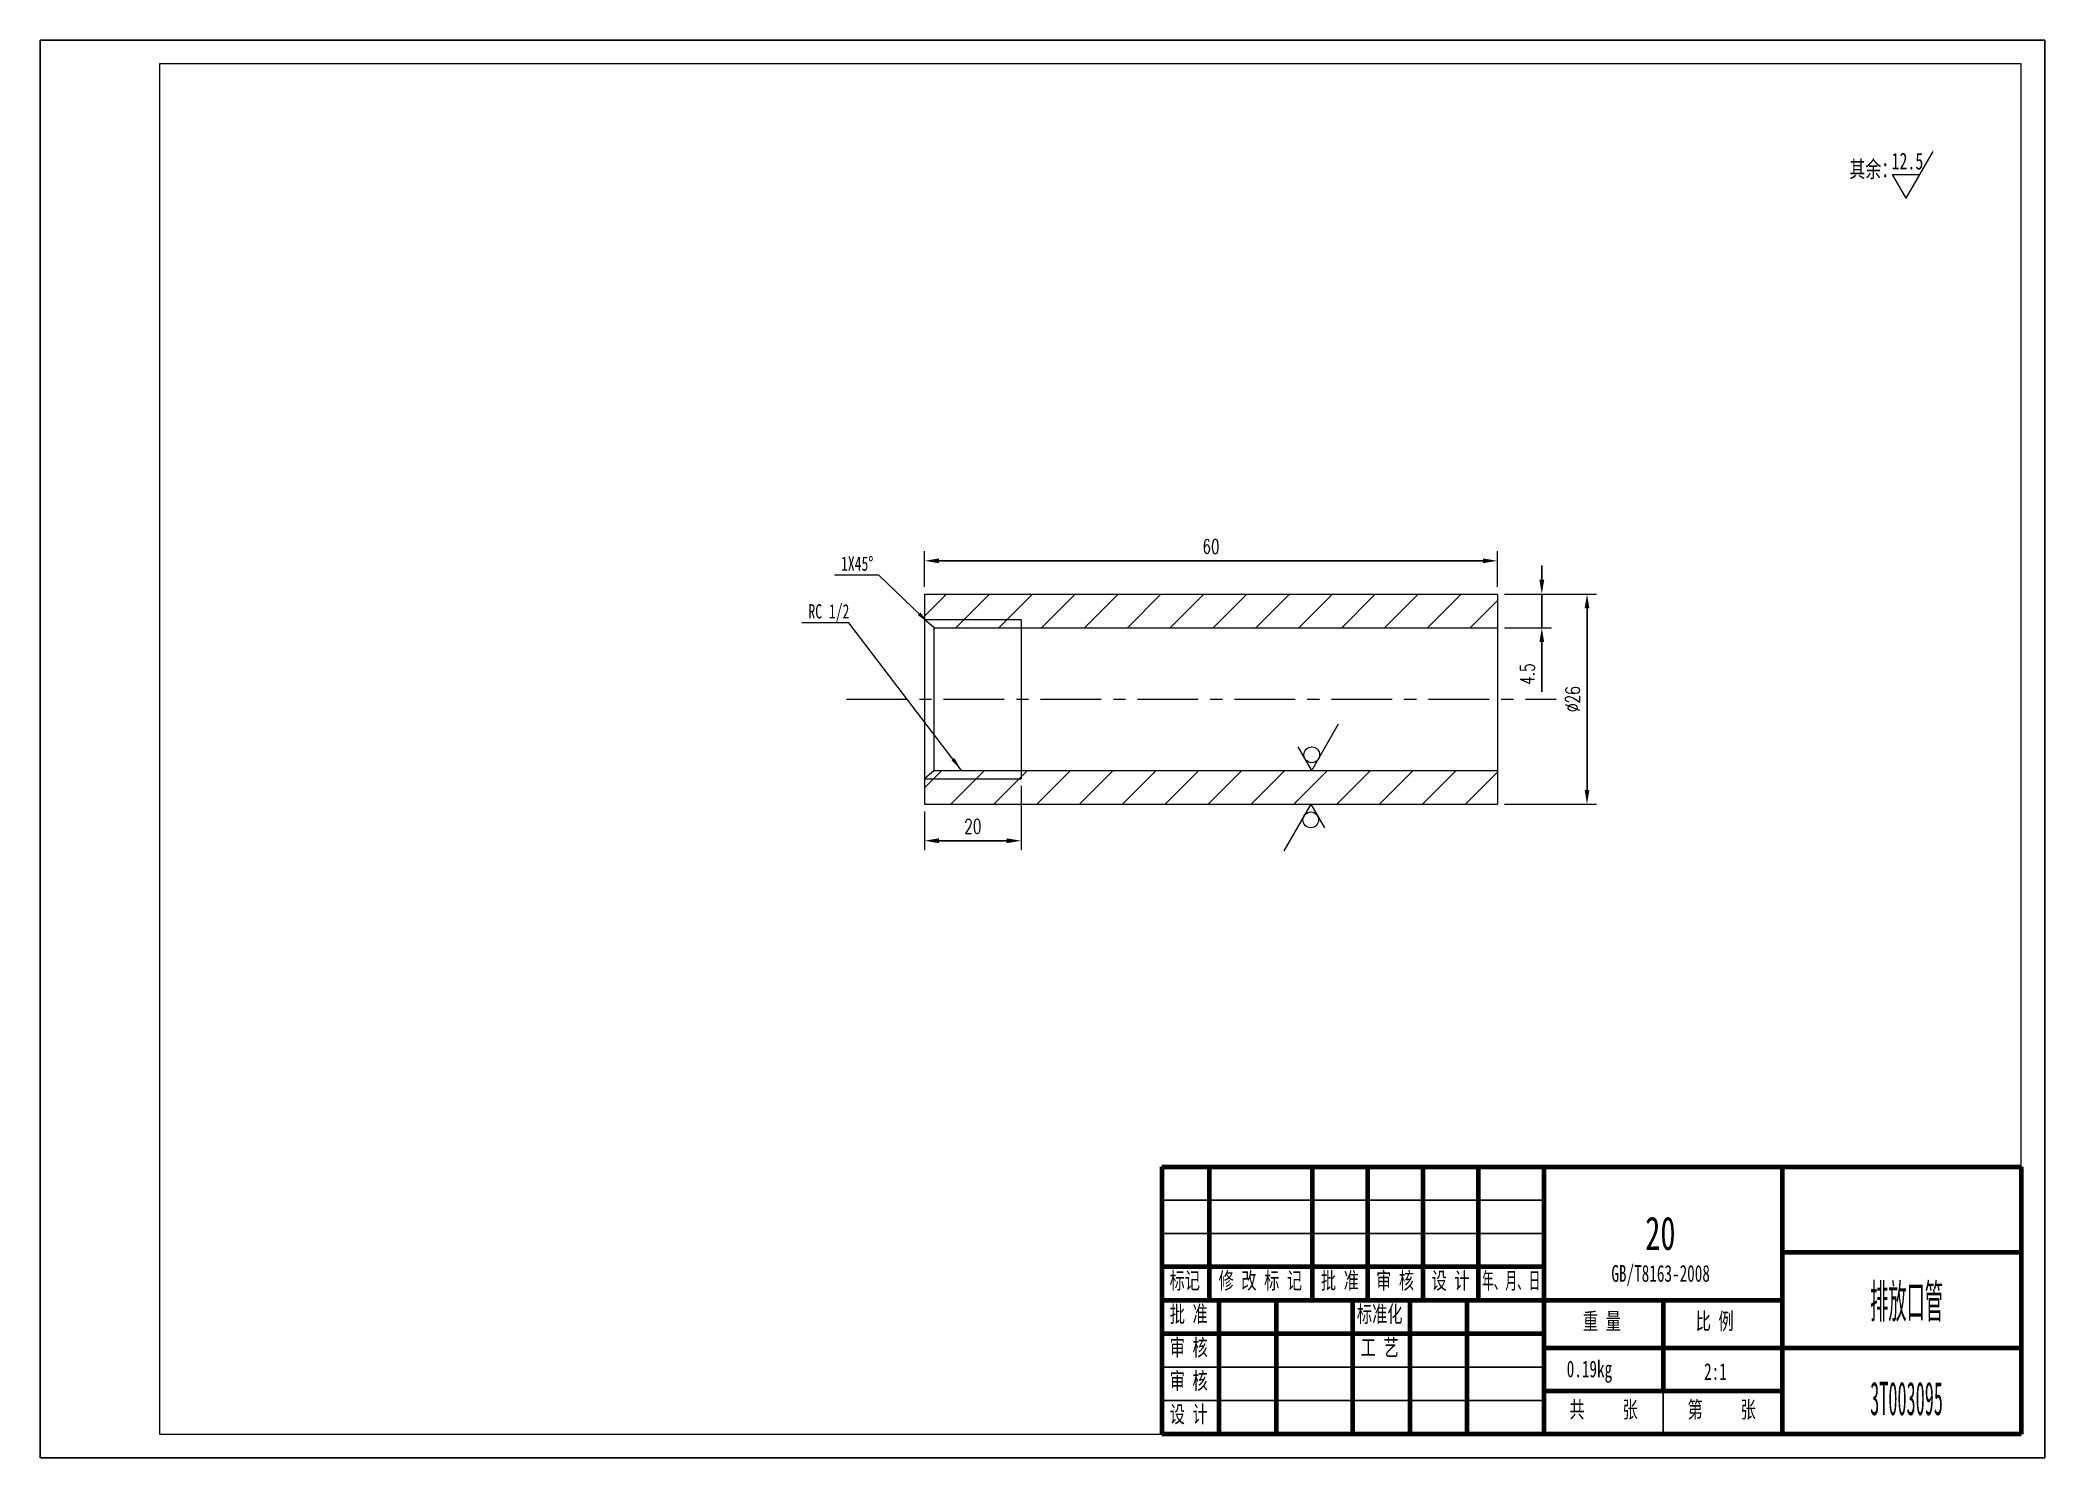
# Model space of a CAD drawing. Header units: millimetres. Extents: x 0 to 210, y 0 to 149.
import ezdxf

# ---------------------------------------------------------------- set-up
doc = ezdxf.new("R2010")
doc.units = ezdxf.units.MM
for name, pattern in [('CENTER', [50.8, 31.75, -6.35, 6.35, -6.35]), ('EB_DASH', [6, 3, -3]), ('EB_DASHDOT', [39, 30, -3, 3, -3])]:
    doc.linetypes.add(name, pattern=pattern)
for name, color, linetype, lineweight in [('中心线', 1, 'CENTER', 9), ('尺寸线', 4, 'Continuous', 9), ('标注线', 4, 'Continuous', 5), ('点划线', 1, 'EB_DASHDOT', 5), ('粗线', 7, 'Continuous', 15), ('细线', 3, 'Continuous', 5), ('虚线', 2, 'EB_DASH', 5)]:
    doc.layers.add(name, color=color, linetype=linetype, lineweight=lineweight)
doc.layers.add('边框', color=7, linetype='Continuous', lineweight=18, plot=False)
doc.styles.get("Standard").update_dxf_attribs({"font": 'romans.shx', "width": 0.7})
doc.styles.add('TextStyle1', font='', dxfattribs={"width": 0.510669})
doc.styles.add('UserTxtStyle4', font='', dxfattribs={"width": 0.667})
doc.styles.add('机械', font='', dxfattribs={"width": 0.4})
doc.styles.add('标准', font='', dxfattribs={"width": 0.667})
doc.styles.get('TextStyle1').set_extended_font_data('宋体')
doc.styles.get('UserTxtStyle4').set_extended_font_data('宋体')
doc.styles.get('机械').set_extended_font_data('宋体')
doc.styles.get('标准').set_extended_font_data('宋体')
doc.dimstyles.new('标准', dxfattribs={"dimscale": 0.5, "dimtxt": 3, "dimasz": 3, "dimexe": 2, "dimexo": 1.5, "dimgap": 1.5, "dimtad": 1, "dimdec": 1, "dimzin": 12, "dimdsep": 46, "dimtxsty": 'Standard', "dimcen": 0, "dimdle": 6, "dimclrd": 256, "dimclre": 256, "dimclrt": 256, "dimadec": 1, "dimazin": 3, "dimtfac": 1, "dimtdec": 1, "dimtmove": 0, "dimatfit": 0, "dimfxl": 0, "dimtolj": 1, "dimarcsym": 0})

# ---------------------------------------------------------------- blocks, each defined once
blk = doc.blocks.new('*X41')
at = {"layer": '尺寸线', "linetype": 'ByBlock'}
for points in [[(92.65, 93.96), (94.15, 93.71), (94.15, 94.21)], [(152.65, 93.96), (151.15, 93.71), (151.15, 94.21)]]:
    blk.add_hatch(color=256, dxfattribs=at).paths.add_polyline_path(points, flags=0)
for p, q in [((92.65, 91.22), (92.65, 94.96)), ((152.65, 91.22), (152.65, 94.96))]:
    blk.add_line(p, q, dxfattribs=at)
at = {"layer": '尺寸线', "linetype": 'ByBlock', "lineweight": -2}
blk.add_line((94.15, 93.96), (151.15, 93.96), dxfattribs=at)
at = {"layer": '尺寸线', "linetype": 'ByBlock', "insert": (122.65, 95.46), "char_height": 1.5, "width": 2.55, "attachment_point": 5}
blk.add_mtext('60', dxfattribs=at)
blk = doc.blocks.new('*X42')
at = {"layer": '尺寸线', "linetype": 'ByBlock'}
for points in [[(162.04, 90.47), (162.29, 88.97), (161.79, 88.97)], [(162.04, 68.47), (162.29, 69.97), (161.79, 69.97)]]:
    blk.add_hatch(color=256, dxfattribs=at).paths.add_polyline_path(points, flags=0)
for p, q in [((153.4, 90.47), (163.04, 90.47)), ((153.4, 68.47), (163.04, 68.47))]:
    blk.add_line(p, q, dxfattribs=at)
at = {"layer": '尺寸线', "linetype": 'ByBlock', "lineweight": -2}
blk.add_line((162.04, 69.97), (162.04, 88.97), dxfattribs=at)
at = {"layer": '尺寸线', "linetype": 'ByBlock', "insert": (160.54, 79.47), "char_height": 1.5, "width": 4.65, "attachment_point": 5, "rotation": 90}
blk.add_mtext('%%C26', dxfattribs=at)
blk = doc.blocks.new('*X43')
at = {"layer": '尺寸线', "linetype": 'Continuous'}
blk.add_hatch(color=256, dxfattribs=at).paths.add_polyline_path([(96.53, 72), (95.47, 73.07), (95.77, 73.3)], flags=0)
for p, q in [((84.71, 87.45), (79.78, 87.45)), ((96.53, 72), (84.71, 87.45))]:
    blk.add_line(p, q, dxfattribs=at)
at = {"layer": '尺寸线'}
blk.add_line((79.78, 87.45), (79.78, 87.45), dxfattribs=at)
blk = doc.blocks.new('*X44')
at = {"layer": '尺寸线', "linetype": 'ByBlock'}
for points in [[(92.65, 64.64), (94.15, 64.39), (94.15, 64.89)], [(102.75, 64.64), (101.25, 64.39), (101.25, 64.89)]]:
    blk.add_hatch(color=256, dxfattribs=at).paths.add_polyline_path(points, flags=0)
for p, q in [((102.75, 70.39), (102.75, 63.64)), ((92.65, 67.72), (92.65, 63.64))]:
    blk.add_line(p, q, dxfattribs=at)
at = {"layer": '尺寸线', "linetype": 'ByBlock', "lineweight": -2}
blk.add_line((94.15, 64.64), (101.25, 64.64), dxfattribs=at)
at = {"layer": '尺寸线', "linetype": 'ByBlock', "insert": (97.7, 66.14), "char_height": 1.5, "width": 2.55, "attachment_point": 5}
blk.add_mtext('20', dxfattribs=at)
blk = doc.blocks.new('*X45')
at = {"layer": '尺寸线', "linetype": 'Continuous'}
blk.add_hatch(color=256, dxfattribs=at).paths.add_polyline_path([(93.15, 87.37), (91.94, 88.28), (92.2, 88.55)], flags=0)
for p, q in [((87.85, 92.45), (83.2, 92.45)), ((93.15, 87.37), (87.85, 92.45))]:
    blk.add_line(p, q, dxfattribs=at)
at = {"layer": '尺寸线'}
blk.add_line((83.2, 92.45), (83.2, 92.45), dxfattribs=at)
blk = doc.blocks.new('*X46')
at = {"layer": '尺寸线', "linetype": 'ByBlock'}
for points in [[(157.3, 90.47), (157.05, 91.97), (157.55, 91.97)], [(157.3, 86.95), (157.05, 85.45), (157.55, 85.45)]]:
    blk.add_hatch(color=256, dxfattribs=at).paths.add_polyline_path(points, flags=0)
at = {"layer": '尺寸线', "linetype": 'ByBlock', "lineweight": -2}
for p, q in [((157.3, 91.97), (157.3, 93.47)), ((152.65, 90.47), (152.65, 90.47)), ((157.3, 90.47), (157.3, 86.95)), ((157.3, 80.25), (157.3, 85.45))]:
    blk.add_line(p, q, dxfattribs=at)
at = {"layer": '尺寸线', "linetype": 'ByBlock'}
for p, q in [((153.4, 90.47), (158.3, 90.47)), ((153.4, 86.95), (158.3, 86.95))]:
    blk.add_line(p, q, dxfattribs=at)
at = {"layer": '尺寸线', "linetype": 'ByBlock', "insert": (155.8, 82.1), "char_height": 1.5, "width": 3, "attachment_point": 5, "rotation": 90}
blk.add_mtext('4.5', dxfattribs=at)

msp = doc.modelspace()

# ---------------------------------------------------------------- hatches: boundary and pattern name
at = {"layer": '尺寸线'}
h = msp.add_hatch(dxfattribs=at)
h.set_pattern_fill('ANSI31', color=256, style=0, pattern_type=0)
h.paths.add_polyline_path([(152.65, 86.95), (152.65, 90.47), (92.65, 90.47), (92.65, 87.8), (102.75, 87.8), (102.75, 86.95)], flags=0)
h.paths.add_polyline_path([(102.75, 86.95), (102.75, 87.8), (92.65, 87.8), (93.65, 86.95)], flags=0)
h.paths.add_polyline_path([(102.75, 71.14), (102.75, 72), (93.65, 72), (92.65, 71.14)], flags=0)
h.paths.add_polyline_path([(152.65, 68.47), (152.65, 72), (102.75, 72), (102.75, 71.14), (92.65, 71.14), (92.65, 68.47)], flags=0)

# ---------------------------------------------------------------- linework, layer by layer
at = {"layer": '中心线', "ltscale": 0.2}
msp.add_line((84.48, 79.47), (158.81, 79.47), dxfattribs=at)
at = {"layer": '尺寸线'}
for centre in [(133.21, 73.64), (133.1, 66.83)]:
    msp.add_circle(centre, 0.822, dxfattribs=at)
at = {"layer": '标注线'}
for p, q in [((195.48, 131.96), (198.3, 136.84)), ((194.05, 134.43), (196.91, 134.43)), ((195.48, 131.96), (194.05, 134.43)), ((133.21, 72), (136.02, 76.88)), ((133.21, 72), (131.78, 74.47)), ((133.1, 68.47), (130.28, 63.59)), ((133.1, 68.47), (134.53, 65.99))]:
    msp.add_line(p, q, dxfattribs=at)
at = {"layer": '点划线', "linetype": 'Continuous', "lineweight": 25}
for p, q in [((157.5, 27), (117.5, 27)), ((157.5, 23.5), (117.5, 23.5)), ((157.5, 9.5), (117.5, 9.5)), ((157.5, 6), (117.5, 6))]:
    msp.add_line(p, q, dxfattribs=at)
at = {"layer": '粗线'}
for p, q in [((207.5, 146), (12.5, 146)), ((12.5, 146), (12.5, 2.5)), ((207.5, 2.5), (207.5, 146)), ((92.65, 90.47), (152.65, 90.47)), ((92.65, 90.47), (92.65, 68.47)), ((152.65, 90.47), (152.65, 68.47)), ((93.65, 86.95), (92.65, 87.8)), ((93.65, 86.95), (102.75, 86.95)), ((93.65, 72), (93.65, 86.95)), ((102.75, 87.8), (102.75, 71.14)), ((102.75, 86.95), (152.65, 86.95)), ((93.65, 72), (92.65, 71.14)), ((93.65, 72), (102.75, 72)), ((102.75, 72), (152.65, 72)), ((92.65, 68.47), (152.65, 68.47)), ((12.5, 2.5), (207.5, 2.5))]:
    msp.add_line(p, q, dxfattribs=at)
at = {"layer": '粗线', "linetype": 'Continuous', "lineweight": 70}
for p, q in [((117.5, 30.5), (207.5, 30.5)), ((117.5, 30.5), (117.5, 2.5)), ((122.5, 16.5), (122.5, 30.5)), ((133.29, 16.5), (133.29, 30.5)), ((139.08, 16.5), (139.08, 30.5)), ((144.87, 16.5), (144.87, 30.5)), ((150.67, 16.5), (150.67, 30.5)), ((157.5, 30.5), (157.5, 2.5)), ((182.5, 2.5), (182.5, 30.5)), ((207.5, 30.5), (207.5, 2.5)), ((207.5, 21.5), (182.5, 21.5)), ((157.5, 20), (117.5, 20)), ((182.5, 16.5), (117.5, 16.5)), ((123.5, 2.5), (123.5, 16.5)), ((129.5, 2.5), (129.5, 16.5)), ((137.5, 2.5), (137.5, 16.5)), ((143.5, 2.5), (143.5, 16.5)), ((149.5, 2.5), (149.5, 16.5)), ((170, 16.5), (170, 7)), ((157.5, 13), (117.5, 13)), ((182.5, 11.5), (157.5, 11.5)), ((207.5, 11.5), (182.5, 11.5)), ((182.5, 7), (157.5, 7)), ((207.5, 2.5), (117.5, 2.5))]:
    msp.add_line(p, q, dxfattribs=at)
at = {"layer": '细线'}
for p, q in [((92.65, 87.8), (102.75, 87.8)), ((92.65, 71.14), (102.75, 71.14))]:
    msp.add_line(p, q, dxfattribs=at)
at = {"layer": '虚线', "linetype": 'Continuous', "lineweight": 25}
msp.add_line((170, 7), (170, 2.5), dxfattribs=at)
at = {"layer": '边框', "linetype": 'Continuous', "lineweight": 25}
for p, q in [((0, 0), (0, 148.5)), ((0, 148.5), (210, 148.5)), ((210, 148.5), (210, 0)), ((210, 0), (0, 0))]:
    msp.add_line(p, q, dxfattribs=at)

# ---------------------------------------------------------------- block references
at = {"layer": '尺寸线'}
for name in ['*X45', '*X43']:
    msp.add_blockref(name, (0, 0), dxfattribs=at)

# ---------------------------------------------------------------- texts
at = {"layer": '尺寸线', "char_height": 1.5, "width": 5.1673, "attachment_point": 1}
for s, insert in [('{\\fSimSun|b0|i0|c119|p8;1X45%%D}', (83.9, 94.42)), ('{\\fSimSun|b0|i0|c119|p8;RC 1/2 }   ', (80.48, 89.42))]:
    msp.add_mtext(s, dxfattribs=dict(at, insert=insert))
at = {"layer": '标注线', "char_height": 1.75, "attachment_point": 1}
for s, insert, width in [('{\\fSimSun|b0|i0|c119|p8;12.5}', (193.93, 136.7), 2.6597), ('其余：', (189.52, 135.86), 19.5737)]:
    msp.add_mtext(s, dxfattribs=dict(at, insert=insert, width=width))
at = {"layer": '标注线', "attachment_point": 5}
for s, insert, char_height, width, style in [('20', (169.72, 23.5), 3.5, 5.9659, '标准'), ('GB/T8163-2008', (169.75, 19.11), 1.75, 21.2958, '标准'), ('排放口管', (195.51, 16.2), 3.5, 20.9689, '机械'), ('0.19kg', (162.29, 9.03), 1.75, 9.7011, '标准'), ('2:1', (175.49, 9.03), 1.75, 4.4745, '标准'), ('3T003095', (195.51, 6.2), 3.5, 27.7859, '机械')]:
    msp.add_mtext(s, dxfattribs=dict(at, insert=insert, char_height=char_height, width=width, style=style))
at = {"layer": '粗线', "char_height": 1.75, "attachment_point": 1}
for s, insert, width, style in [('标记', (118.31, 19.45), 6.3421, 'UserTxtStyle4'), ('修 改 标 记', (123.44, 19.45), 17.9757, 'UserTxtStyle4'), ('批 准', (134.16, 19.45), 8.0281, 'UserTxtStyle4'), ('审 核', (139.95, 19.45), 7.8725, 'UserTxtStyle4'), ('设 计', (145.75, 19.45), 7.9762, 'UserTxtStyle4'), ('年、月、日', (151.05, 19.45), 12.144, 'TextStyle1'), ('批 准', (118.33, 15.95), 8.0281, 'UserTxtStyle4'), ('标准化', (137.93, 15.95), 9.6752, 'UserTxtStyle4'), ('重 量', (161.61, 15.2), 8.0281, 'UserTxtStyle4'), ('比 例', (173.42, 15.2), 7.5352, 'UserTxtStyle4'), ('审 核', (118.33, 12.45), 7.8725, 'UserTxtStyle4'), ('工 艺', (138.33, 12.45), 7.9243, 'UserTxtStyle4'), ('审 核', (118.33, 8.95), 7.8725, 'UserTxtStyle4'), ('设 计', (118.33, 5.45), 7.9762, 'UserTxtStyle4'), ('共     张', (160.2, 5.95), 14.6814, 'UserTxtStyle4'), ('第     张', (172.57, 5.95), 14.6684, 'UserTxtStyle4')]:
    msp.add_mtext(s, dxfattribs=dict(at, insert=insert, width=width, style=style))

# ---------------------------------------------------------------- dimensions: what is measured, and where the dimension line sits
at = {"layer": '尺寸线'}
dim = msp.add_linear_dim(base=(152.65, 93.96), p1=(92.65, 90.47), p2=(152.65, 90.47), dimstyle='标准', override={"dimsah": 1, "dimtzin": 0}, dxfattribs=at)
dim.commit()
dim.dimension.update_dxf_attribs({"geometry": '*X41', "text_midpoint": (122.65, 95.46)})
for base, p1, p2, text, picture, middle in [((157.3, 86.95), (152.65, 90.47), (152.65, 86.95), '4.5', '*X46', (155.8, 82.1)), ((162.04, 90.47), (152.65, 68.47), (152.65, 90.47), '%%C26', '*X42', (160.54, 79.47))]:
    dim = msp.add_linear_dim(base=base, p1=p1, p2=p2, angle=90, text=text, dimstyle='标准', override={"dimsah": 1, "dimtzin": 0}, dxfattribs=at)
    dim.commit()
    dim.dimension.update_dxf_attribs({"geometry": picture, "text_midpoint": middle})
dim = msp.add_linear_dim(base=(102.75, 64.64), p1=(92.65, 68.47), p2=(102.75, 71.14), text='20', dimstyle='标准', override={"dimsah": 1, "dimtzin": 0}, dxfattribs=at)
dim.commit()
dim.dimension.update_dxf_attribs({"geometry": '*X44', "text_midpoint": (97.7, 66.14)})

doc.saveas('drawing.dxf')
